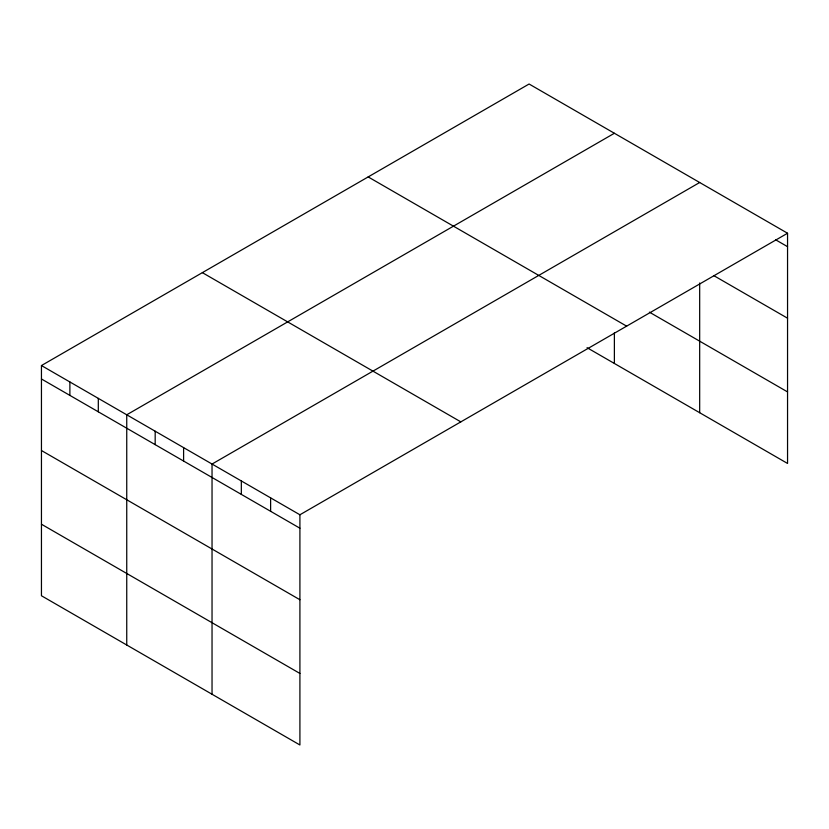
<?xml version="1.0" encoding="UTF-8"?>
<svg xmlns="http://www.w3.org/2000/svg" width="829" height="829" viewBox="0 0 829 829"><rect width="100%" height="100%" fill="white"/><g stroke="black" fill="none" stroke-linecap="round" stroke-linejoin="round"><path stroke-width="1.24" d="M41.45 365.548L299.911 514.778L299.911 744.981L41.45 595.761L41.45 365.548L529.089 84.019L787.55 233.239L787.55 463.452L587.046 347.683M614.382 133.262L126.744 414.79L126.744 645.003M699.676 182.504L212.037 464.043L212.037 694.246M299.911 514.778L787.55 233.239M775.612 239.778L787.55 246.669M713.779 275.611L787.55 318.201M649.376 312.139L787.55 391.91M368.169 176.919L626.631 326.149M202.369 272.648L460.831 421.868M41.45 378.977L299.911 528.208M41.45 450.52L299.911 599.74M41.45 524.229L299.911 673.449M699.676 282.99L699.676 412.718M614.382 332.812L614.382 363.465M270.617 497.866L270.617 511.296M241.332 480.955L241.332 494.385M183.603 447.619L183.603 461.048M155.178 431.204L155.178 444.634M98.309 398.376L98.309 411.806M69.885 381.962L69.885 395.392"/></g></svg>
